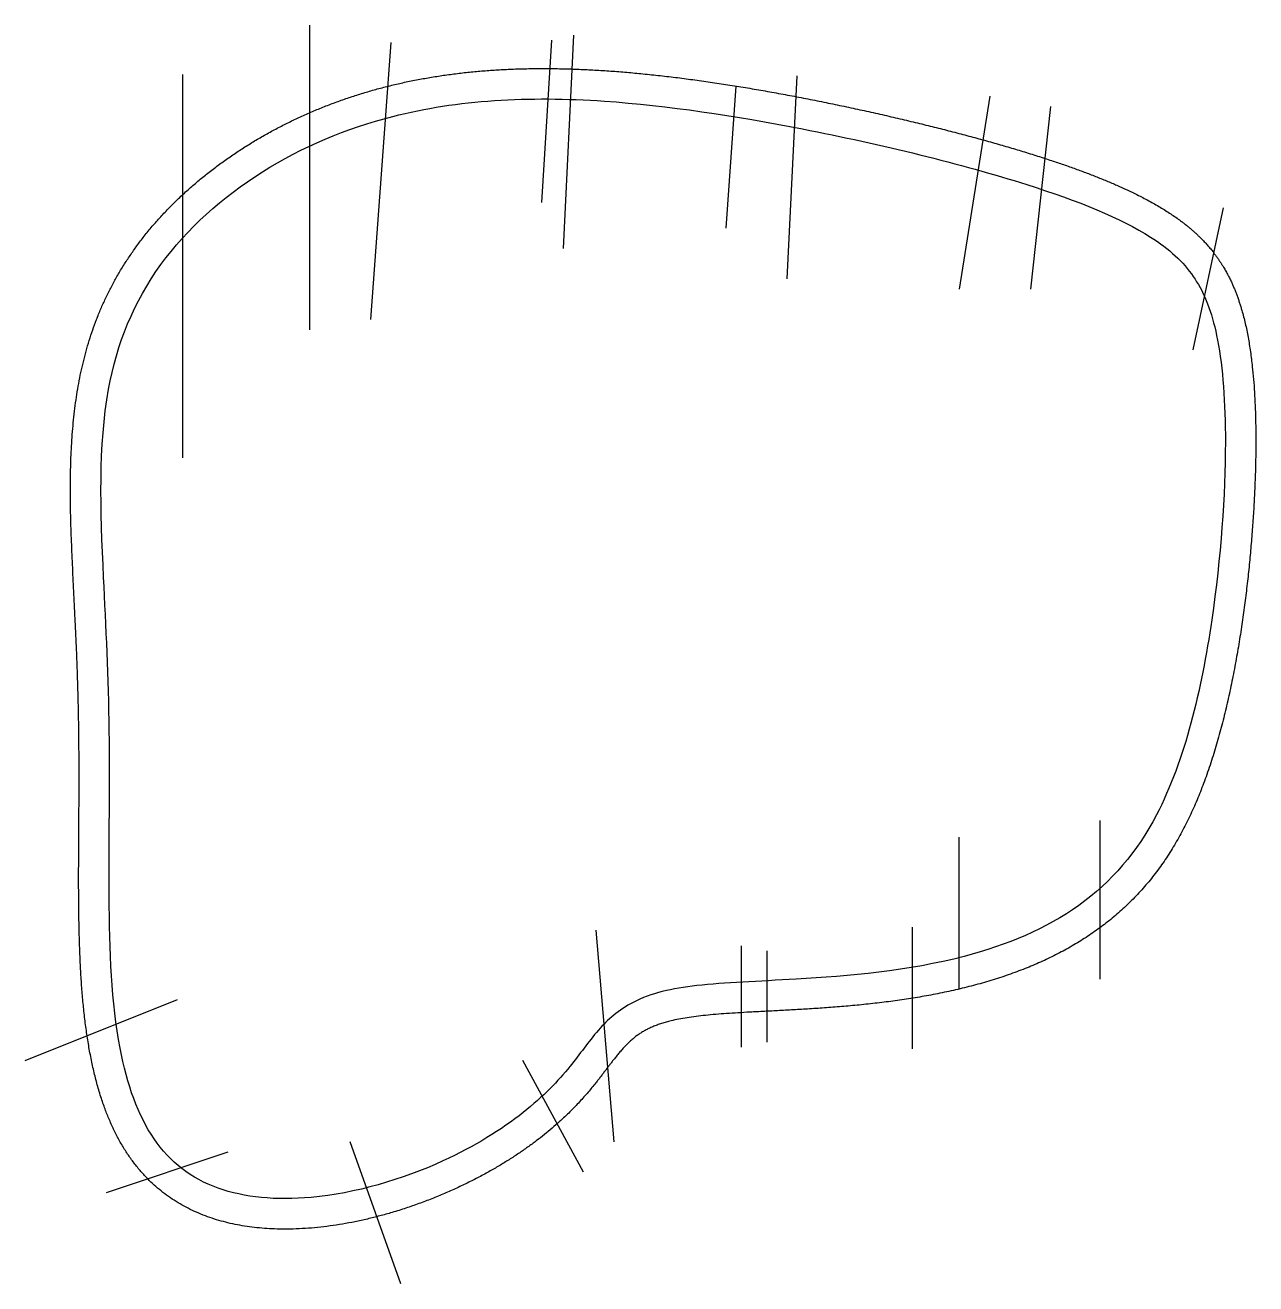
# Model space of a CAD drawing. Header units: millimetres. Extents: x -42 to 79, y -74 to 50.
import ezdxf

# ---------------------------------------------------------------- set-up
doc = ezdxf.new("R2010")
doc.units = ezdxf.units.MM
doc.layers.get('0').update_dxf_attribs({"linetype": 'CONTINUOUS'})

msp = doc.modelspace()

# ---------------------------------------------------------------- linework, layer by layer
for p, q in [((-14, 50), (-14, 20)), ((9.85, 48.52), (8.85, 32.52)), ((12, 49), (11, 28)), ((-6, 48.28), (-8, 21)), ((-26.52, 45.13), (-26.52, 7.38)), ((34, 45), (33, 25)), ((28, 44), (27, 30)), ((53, 43), (50, 24)), ((59, 42), (57, 24)), ((76, 32), (73, 18)), ((63.89, -44), (63.89, -28.35)), ((50, -45), (50, -30)), ((16, -60), (14.25, -39.15)), ((45.4, -50.86), (45.4, -38.86)), ((28.55, -50.7), (28.55, -40.7)), ((31.09, -50.2), (31.09, -41.2)), ((-42, -52), (-27, -46)), ((13, -63), (7, -52)), ((-5, -74), (-10, -60)), ((-34, -65), (-22, -61))]:
    msp.add_line(p, q)
msp.add_open_spline([(75.52, 26.94), (74.8, 28), (73.12, 29.93), (69.89, 32.39), (64, 35.2), (54.41, 38.29), (43.31, 41.11), (31.6, 43.55), (20.04, 45.33), (9.02, 46.08), (-1.36, 45.43), (-11.14, 43.05), (-20.16, 38.76), (-28.16, 32.58), (-33.97, 24.91), (-37, 16.23), (-37.83, 6.84), (-37.39, -3.09), (-36.74, -13.45), (-36.6, -24.44), (-36.85, -36.04), (-36.62, -47.39), (-34.79, -57.34), (-30.41, -64.75), (-23.07, -68.75), (-13.43, -69.19), (-3.18, -66.67), (5.82, -62.25), (12.14, -57.16), (15.5, -52.57), (17.67, -49.29), (21.49, -47.62), (28.94, -47.19), (39.6, -46.88), (51.66, -45.25), (62.75, -41), (70.92, -33.36), (75.44, -22.54), (77.97, -10.28), (79.2, 1.9), (79.44, 12.7), (78.72, 19.58), (77.48, 23.61), (76.25, 25.89), (75.52, 26.94)], degree=5)
msp.add_open_spline([(73.05, 25.24), (72.05, 26.7), (70.72, 27.93), (68.83, 29.13), (65.92, 30.99), (61.71, 32.7), (56.64, 34.3), (50.17, 36.35), (42.38, 38.25), (34.56, 39.78), (27.91, 41.08), (21.28, 42.09), (15.05, 42.52), (7.55, 43.03), (0.61, 42.65), (-5.79, 41.01), (-10.38, 39.84), (-14.71, 38.02), (-18.64, 35.54), (-22.59, 33.05), (-26.08, 29.92), (-28.63, 26.42), (-31.32, 22.72), (-32.96, 18.63), (-33.78, 14.13), (-34.8, 8.55), (-34.6, 2.31), (-34.27, -4.41), (-34.04, -9.21), (-33.78, -14.27), (-33.72, -19.51), (-33.65, -24.84), (-33.76, -30.39), (-33.73, -35.78), (-33.7, -41.17), (-33.49, -46.37), (-32.66, -50.77), (-31.97, -54.39), (-30.87, -57.43), (-29.31, -59.7), (-27.72, -62.03), (-25.68, -63.61), (-22.98, -64.58), (-20.43, -65.49), (-17.27, -65.8), (-13.84, -65.49), (-9.52, -65.1), (-4.86, -63.73), (-0.85, -61.89), (2.24, -60.47), (4.94, -58.79), (7.04, -57.13), (9.05, -55.54), (10.5, -54.01), (11.65, -52.58), (12.65, -51.36), (13.44, -50.19), (14.46, -49.01), (15.35, -48), (16.47, -47), (17.87, -46.27), (19.63, -45.36), (21.7, -44.9), (24.16, -44.62), (26.89, -44.31), (30.19, -44.2), (33.94, -43.99), (39.07, -43.7), (45.01, -43.18), (50.49, -41.74), (54.7, -40.64), (58.59, -39), (61.77, -36.72), (65, -34.41), (67.5, -31.46), (69.42, -27.8), (72.24, -22.4), (73.85, -15.47), (74.87, -8.58), (75.77, -2.41), (76.2, 3.7), (76.21, 8.92), (76.21, 12.83), (75.97, 16.24), (75.44, 18.97), (74.98, 21.38), (74.31, 23.23), (73.38, 24.73), (73.28, 24.9), (73.17, 25.07), (73.05, 25.24)], degree=3, knots=[0, 0, 0, 0, 0.026112, 0.026112, 0.026112, 0.066227, 0.066227, 0.066227, 0.117441, 0.117441, 0.117441, 0.161024, 0.161024, 0.161024, 0.21346, 0.21346, 0.21346, 0.251, 0.251, 0.251, 0.288821, 0.288821, 0.288821, 0.328806, 0.328806, 0.328806, 0.378338, 0.378338, 0.378338, 0.413702, 0.413702, 0.413702, 0.449621, 0.449621, 0.449621, 0.485472, 0.485472, 0.485472, 0.515044, 0.515044, 0.515044, 0.545452, 0.545452, 0.545452, 0.574266, 0.574266, 0.574266, 0.610574, 0.610574, 0.610574, 0.638572, 0.638572, 0.638572, 0.665391, 0.665391, 0.665391, 0.688474, 0.688474, 0.688474, 0.708419, 0.708419, 0.708419, 0.733488, 0.733488, 0.733488, 0.761402, 0.761402, 0.761402, 0.799628, 0.799628, 0.799628, 0.829013, 0.829013, 0.829013, 0.858796, 0.858796, 0.858796, 0.902648, 0.902648, 0.902648, 0.941895, 0.941895, 0.941895, 0.971218, 0.971218, 0.971218, 0.997026, 0.997026, 0.997026, 1, 1, 1, 1])

doc.saveas('drawing.dxf')
